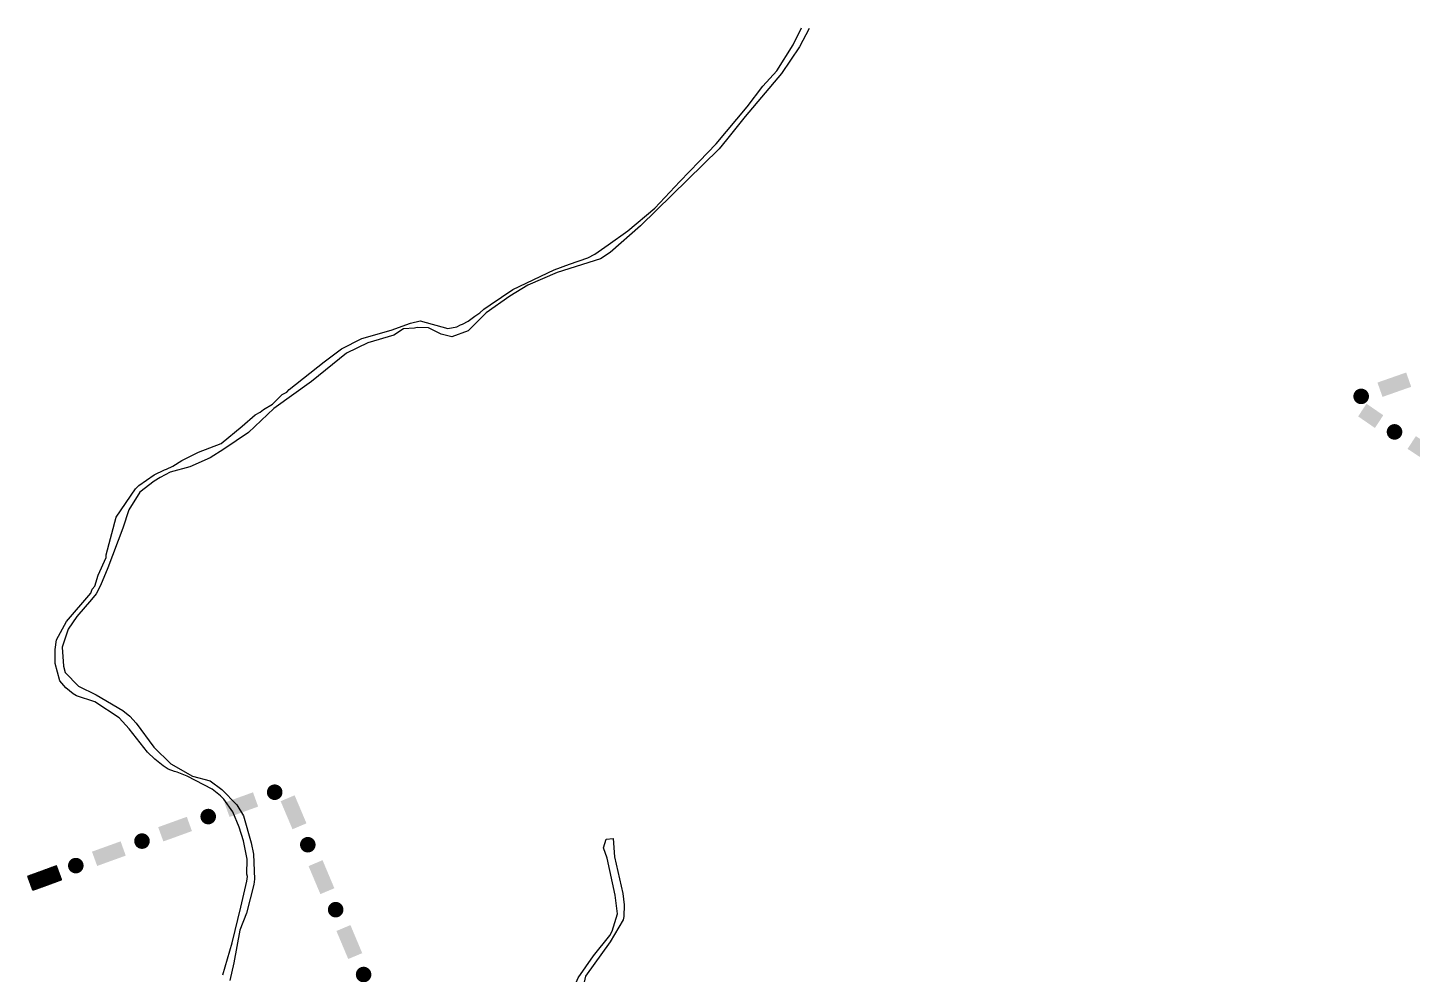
# Model space of a CAD drawing. Extents: x 615698 to 626331, y 7504748 to 7519310.
# Drawn here: x 619105 to 622439, y 7516869 to 7519147 of the extents above; entities that cross this region are included whole.
import ezdxf

# ---------------------------------------------------------------- set-up
doc = ezdxf.new("R2010")
doc.units = 0
doc.header["$LTSCALE"] = 170
doc.header["$MEASUREMENT"] = 0
doc.layers.get('0').update_dxf_attribs({"linetype": 'CONTINUOUS'})
for name, color, linetype in [('HATCH', 4, 'CONTINUOUS'), ('LIMITE-PROJETO', 1, 'CONTINUOUS'), ('RUA', 7, 'CONTINUOUS')]:
    doc.layers.add(name, color=color, linetype=linetype)

# ---------------------------------------------------------------- blocks, each defined once
blk = doc.blocks.new('*X19')
at = {"color": 0}
for p, q in [((625892.3, 7518245), (626166.7, 7518245)), ((625904.7, 7518250), (626147.6, 7518250)), ((625917.1, 7518255), (625933.9, 7518255)), ((625982.5, 7518255), (626128.4, 7518255)), ((626011.3, 7518260), (626109.3, 7518260)), ((625839.5, 7518210), (626202, 7518210)), ((625845.1, 7518215), (626202.1, 7518215)), ((625852.8, 7518220), (626202.1, 7518220)), ((625860.5, 7518225), (626202.2, 7518225)), ((625868.2, 7518230), (626202.3, 7518230)), ((625875.8, 7518235), (626202.3, 7518235)), ((625883.5, 7518240), (626185.8, 7518240)), ((625803.7, 7518175), (626201.7, 7518175)), ((625808.8, 7518180), (626201.7, 7518180)), ((625813.9, 7518185), (626201.8, 7518185)), ((625819, 7518190), (626201.8, 7518190)), ((625824.1, 7518195), (626201.9, 7518195)), ((625829.2, 7518200), (626201.9, 7518200)), ((625834.3, 7518205), (626202, 7518205)), ((625773, 7518145), (626201.3, 7518145)), ((625778.1, 7518150), (626201.4, 7518150)), ((625783.2, 7518155), (626201.4, 7518155)), ((625788.3, 7518160), (626201.5, 7518160)), ((625793.5, 7518165), (626201.5, 7518165)), ((625798.6, 7518170), (626201.6, 7518170)), ((625737.2, 7518110), (625957, 7518110)), ((625742.3, 7518115), (625963.7, 7518115)), ((625747.5, 7518120), (625970.4, 7518120)), ((625752.6, 7518125), (625977.1, 7518125)), ((625757.7, 7518130), (625983.9, 7518130)), ((625762.8, 7518135), (625993.6, 7518135)), ((625767.9, 7518140), (626017.6, 7518140)), ((626052, 7518140), (626201.3, 7518140)), ((626092.9, 7518135), (626201.2, 7518135)), ((626130.5, 7518130), (626201.2, 7518130)), ((626150.9, 7518125), (626201.1, 7518125)), ((626171.4, 7518120), (626201.1, 7518120)), ((626191.9, 7518115), (626201, 7518115)), ((625697.6, 7518075), (625926.5, 7518075)), ((625704.5, 7518080), (625929.6, 7518080)), ((625711.3, 7518085), (625932.6, 7518085)), ((625716.8, 7518090), (625935.7, 7518090)), ((625721.9, 7518095), (625938.7, 7518095)), ((625727, 7518100), (625943.6, 7518100)), ((625732.1, 7518105), (625950.3, 7518105)), ((625656.7, 7518045), (625908.3, 7518045)), ((625663.5, 7518050), (625911.3, 7518050)), ((625670.3, 7518055), (625914.4, 7518055)), ((625677.2, 7518060), (625917.4, 7518060)), ((625684, 7518065), (625920.4, 7518065)), ((625690.8, 7518070), (625923.5, 7518070)), ((625609, 7518010), (625885.4, 7518010)), ((625615.8, 7518015), (625889.8, 7518015)), ((625622.6, 7518020), (625893, 7518020)), ((625629.4, 7518025), (625896.1, 7518025)), ((625636.2, 7518030), (625899.1, 7518030)), ((625643.1, 7518035), (625902.2, 7518035)), ((625649.9, 7518040), (625905.2, 7518040)), ((625561.2, 7517975), (625854.7, 7517975)), ((625568, 7517980), (625859.1, 7517980)), ((625574.8, 7517985), (625863.5, 7517985)), ((625581.7, 7517990), (625867.9, 7517990)), ((625588.5, 7517995), (625872.3, 7517995)), ((625595.3, 7518000), (625876.7, 7518000)), ((625602.1, 7518005), (625881, 7518005)), ((625528.2, 7517945), (625828.3, 7517945)), ((625533.2, 7517950), (625832.7, 7517950)), ((625538.2, 7517955), (625837.1, 7517955)), ((625543.2, 7517960), (625841.5, 7517960)), ((625548.2, 7517965), (625845.9, 7517965)), ((625554.4, 7517970), (625850.3, 7517970)), ((625493.3, 7517910), (625797.6, 7517910)), ((625498.3, 7517915), (625802, 7517915)), ((625503.2, 7517920), (625806.4, 7517920)), ((625508.2, 7517925), (625810.8, 7517925)), ((625513.2, 7517930), (625815.2, 7517930)), ((625518.2, 7517935), (625819.6, 7517935)), ((625523.2, 7517940), (625823.9, 7517940)), ((625458.3, 7517875), (625773.7, 7517875)), ((625463.3, 7517880), (625775.6, 7517880)), ((625468.3, 7517885), (625777.6, 7517885)), ((625473.3, 7517890), (625780, 7517890)), ((625478.3, 7517895), (625784.4, 7517895)), ((625483.3, 7517900), (625788.8, 7517900)), ((625488.3, 7517905), (625793.2, 7517905)), ((625053.3, 7517845), (625109.9, 7517845)), ((625405.9, 7517845), (625712.8, 7517845)), ((625415.4, 7517850), (625724.2, 7517850)), ((625424.9, 7517855), (625735.6, 7517855)), ((625434.4, 7517860), (625747, 7517860)), ((625443.8, 7517865), (625758.3, 7517865)), ((625453.3, 7517870), (625769.7, 7517870)), ((624970.7, 7517810), (625206.5, 7517810)), ((624978.7, 7517815), (625187.4, 7517815)), ((624988, 7517820), (625172.9, 7517820)), ((624997.2, 7517825), (625162, 7517825)), ((625006.4, 7517830), (625151.1, 7517830)), ((625015.7, 7517835), (625140.1, 7517835)), ((625024.9, 7517840), (625129.2, 7517840)), ((625301.8, 7517810), (625633.1, 7517810)), ((625323.9, 7517815), (625644.5, 7517815)), ((625338.5, 7517820), (625655.9, 7517820)), ((625352.9, 7517825), (625667.3, 7517825)), ((625367.2, 7517830), (625678.7, 7517830)), ((625381.5, 7517835), (625690, 7517835)), ((625395.9, 7517840), (625701.4, 7517840)), ((624919.9, 7517775), (625576.3, 7517775)), ((624931.7, 7517780), (625583.5, 7517780)), ((624938.2, 7517785), (625590.8, 7517785)), ((624944.7, 7517790), (625598, 7517790)), ((624951.2, 7517795), (625605.3, 7517795)), ((624957.7, 7517800), (625612.5, 7517800)), ((624964.2, 7517805), (625225.6, 7517805)), ((625279.7, 7517805), (625621.7, 7517805)), ((624836.1, 7517745), (625532.8, 7517745)), ((624850.9, 7517750), (625540.1, 7517750)), ((624865.8, 7517755), (625547.3, 7517755)), ((624880.6, 7517760), (625554.6, 7517760)), ((624894.3, 7517765), (625561.8, 7517765)), ((624907.1, 7517770), (625569.1, 7517770)), ((624732.4, 7517710), (625482.1, 7517710)), ((624747.2, 7517715), (625489.4, 7517715)), ((624762, 7517720), (625496.6, 7517720)), ((624776.9, 7517725), (625503.9, 7517725)), ((624791.7, 7517730), (625511.1, 7517730)), ((624806.5, 7517735), (625518.4, 7517735)), ((624821.3, 7517740), (625525.6, 7517740)), ((624609.5, 7517675), (625091.5, 7517675)), ((624628.3, 7517680), (625134.7, 7517680)), ((624647.1, 7517685), (625433.7, 7517685)), ((624665.9, 7517690), (625443.9, 7517690)), ((624684.8, 7517695), (625454.2, 7517695)), ((624702.8, 7517700), (625464.5, 7517700)), ((624717.6, 7517705), (625474.8, 7517705)), ((625163.4, 7517680), (625423.1, 7517680)), ((625180, 7517675), (625407.6, 7517675)), ((624496.5, 7517645), (624991.4, 7517645)), ((624515.3, 7517650), (625008.1, 7517650)), ((624534.2, 7517655), (625024.8, 7517655)), ((624553, 7517660), (625041.5, 7517660)), ((624571.8, 7517665), (625058.1, 7517665)), ((624590.6, 7517670), (625074.8, 7517670)), ((625196.6, 7517670), (625392, 7517670)), ((625213.2, 7517665), (625376.4, 7517665)), ((625229.8, 7517660), (625343.5, 7517660)), ((625251, 7517655), (625305.5, 7517655)), ((624420.2, 7517610), (624841.7, 7517610)), ((624427, 7517615), (624871.3, 7517615)), ((624433.8, 7517620), (624900.9, 7517620)), ((624440.6, 7517625), (624924.8, 7517625)), ((624447.5, 7517630), (624941.4, 7517630)), ((624458.8, 7517635), (624958.1, 7517635)), ((624477.7, 7517640), (624974.8, 7517640)), ((624342.7, 7517575), (624692.2, 7517575)), ((624360.5, 7517580), (624711.6, 7517580)), ((624378.7, 7517585), (624731, 7517585)), ((624392.9, 7517590), (624750.3, 7517590)), ((624399.7, 7517595), (624769.7, 7517595)), ((624406.5, 7517600), (624789.1, 7517600)), ((624413.3, 7517605), (624812, 7517605)), ((624298, 7517545), (624587.6, 7517545)), ((624305.1, 7517550), (624601.9, 7517550)), ((624312.6, 7517555), (624616.2, 7517555)), ((624320.2, 7517560), (624634.1, 7517560)), ((624327.7, 7517565), (624653.5, 7517565)), ((624335.2, 7517570), (624672.9, 7517570)), ((624245.6, 7517510), (624487.4, 7517510)), ((624253.8, 7517515), (624501.7, 7517515)), ((624262.1, 7517520), (624516, 7517520)), ((624269.8, 7517525), (624530.3, 7517525)), ((624276.9, 7517530), (624544.6, 7517530)), ((624283.9, 7517535), (624559, 7517535)), ((624291, 7517540), (624573.3, 7517540)), ((624205.1, 7517475), (624419.2, 7517475)), ((624209.2, 7517480), (624424.8, 7517480)), ((624214.3, 7517485), (624433.9, 7517485)), ((624219.4, 7517490), (624443.7, 7517490)), ((624224.6, 7517495), (624453.5, 7517495)), ((624229.7, 7517500), (624463.3, 7517500)), ((624237.3, 7517505), (624473.1, 7517505)), ((624185.6, 7517445), (624387.5, 7517445)), ((624188.9, 7517450), (624391.6, 7517450)), ((624192.1, 7517455), (624396.6, 7517455)), ((624195.4, 7517460), (624402.3, 7517460)), ((624198.6, 7517465), (624407.9, 7517465)), ((624201.9, 7517470), (624413.5, 7517470)), ((624164.3, 7517410), (624359.1, 7517410)), ((624167.1, 7517415), (624363, 7517415)), ((624170, 7517420), (624367, 7517420)), ((624172.8, 7517425), (624371.1, 7517425)), ((624175.9, 7517430), (624375.2, 7517430)), ((624179.1, 7517435), (624379.3, 7517435)), ((624182.4, 7517440), (624383.4, 7517440)), ((624152.3, 7517375), (624333.6, 7517375)), ((624153.3, 7517380), (624337.2, 7517380)), ((624154.4, 7517385), (624340.9, 7517385)), ((624155.4, 7517390), (624344.5, 7517390)), ((624156.5, 7517395), (624348.2, 7517395)), ((624158.6, 7517400), (624351.8, 7517400)), ((624161.4, 7517405), (624355.4, 7517405)), ((624127.4, 7517345), (624311, 7517345)), ((624131.9, 7517350), (624314.8, 7517350)), ((624136.4, 7517355), (624318.6, 7517355)), ((624140.9, 7517360), (624322.3, 7517360)), ((624145.4, 7517365), (624326.1, 7517365)), ((624149.9, 7517370), (624329.9, 7517370)), ((624105.4, 7517310), (624283.4, 7517310)), ((624108.4, 7517315), (624288.1, 7517315)), ((624111.5, 7517320), (624292.1, 7517320)), ((624114.6, 7517325), (624295.9, 7517325)), ((624117.7, 7517330), (624299.7, 7517330)), ((624120.7, 7517335), (624303.5, 7517335)), ((624123.8, 7517340), (624307.2, 7517340)), ((624078.4, 7517275), (624251.1, 7517275)), ((624082.2, 7517280), (624255.7, 7517280)), ((624086.1, 7517285), (624260.3, 7517285)), ((624089.9, 7517290), (624264.9, 7517290)), ((624093.8, 7517295), (624269.6, 7517295)), ((624097.7, 7517300), (624274.2, 7517300)), ((624101.5, 7517305), (624278.8, 7517305)), ((624056, 7517245), (624223.3, 7517245)), ((624059.6, 7517250), (624228, 7517250)), ((624063.1, 7517255), (624232.6, 7517255)), ((624066.8, 7517260), (624237.2, 7517260)), ((624070.6, 7517265), (624241.8, 7517265)), ((624074.5, 7517270), (624246.4, 7517270)), ((624031.1, 7517210), (624191, 7517210)), ((624034.7, 7517215), (624195.6, 7517215)), ((624038.2, 7517220), (624200.2, 7517220)), ((624041.8, 7517225), (624204.8, 7517225)), ((624045.3, 7517230), (624209.5, 7517230)), ((624048.9, 7517235), (624214.1, 7517235)), ((624052.5, 7517240), (624218.7, 7517240)), ((624006.2, 7517175), (624159.9, 7517175)), ((624009.7, 7517180), (624164.2, 7517180)), ((624013.3, 7517185), (624168.6, 7517185)), ((624016.9, 7517190), (624172.9, 7517190)), ((624020.4, 7517195), (624177.3, 7517195)), ((624024, 7517200), (624181.7, 7517200)), ((624027.5, 7517205), (624186.3, 7517205)), ((623984.8, 7517145), (624133.8, 7517145)), ((623988.4, 7517150), (624138.1, 7517150)), ((623991.9, 7517155), (624142.5, 7517155)), ((623995.5, 7517160), (624146.8, 7517160)), ((623999.1, 7517165), (624151.2, 7517165)), ((624002.6, 7517170), (624155.5, 7517170)), ((623951, 7517110), (624103.4, 7517110)), ((623955.9, 7517115), (624107.7, 7517115)), ((623960.7, 7517120), (624112.1, 7517120)), ((623965.6, 7517125), (624116.4, 7517125)), ((623970.5, 7517130), (624120.8, 7517130)), ((623975.3, 7517135), (624125.1, 7517135)), ((623980.2, 7517140), (624129.5, 7517140)), ((623913, 7517075), (624060.2, 7517075)), ((623919.7, 7517080), (624065.7, 7517080)), ((623926.5, 7517085), (624072.2, 7517085)), ((623931.6, 7517090), (624078.7, 7517090)), ((623936.5, 7517095), (624085.3, 7517095)), ((623941.3, 7517100), (624091.8, 7517100)), ((623946.2, 7517105), (624098.4, 7517105)), ((623865.5, 7517040), (624028.4, 7517040)), ((623872.3, 7517045), (624033.1, 7517045)), ((623879.1, 7517050), (624037.8, 7517050)), ((623885.9, 7517055), (624042.4, 7517055)), ((623892.6, 7517060), (624046.9, 7517060)), ((623899.4, 7517065), (624051.3, 7517065)), ((623906.2, 7517070), (624055.7, 7517070)), ((623824.9, 7517010), (623998.2, 7517010)), ((623831.7, 7517015), (624005, 7517015)), ((623838.4, 7517020), (624009.7, 7517020)), ((623845.2, 7517025), (624014.4, 7517025)), ((623852, 7517030), (624019.1, 7517030)), ((623858.8, 7517035), (624023.8, 7517035)), ((623777.5, 7516975), (623948.2, 7516975)), ((623784.2, 7516980), (623955.3, 7516980)), ((623791, 7516985), (623962.5, 7516985)), ((623797.8, 7516990), (623969.6, 7516990)), ((623804.6, 7516995), (623976.7, 7516995)), ((623811.3, 7517000), (623983.9, 7517000)), ((623818.1, 7517005), (623991.1, 7517005)), ((623723.7, 7516940), (623892.1, 7516940)), ((623732.6, 7516945), (623900.7, 7516945)), ((623741.5, 7516950), (623909.4, 7516950)), ((623750.4, 7516955), (623918, 7516955)), ((623757.1, 7516960), (623926.6, 7516960)), ((623763.9, 7516965), (623934, 7516965)), ((623770.7, 7516970), (623941.1, 7516970)), ((623670.3, 7516910), (623837.5, 7516910)), ((623679.2, 7516915), (623847.1, 7516915)), ((623688.1, 7516920), (623856.6, 7516920)), ((623697, 7516925), (623866.1, 7516925)), ((623705.9, 7516930), (623874.8, 7516930)), ((623714.8, 7516935), (623883.5, 7516935)), ((623599.1, 7516875), (623770.8, 7516875)), ((623609.7, 7516880), (623780.4, 7516880)), ((623620.3, 7516885), (623789.9, 7516885)), ((623630.9, 7516890), (623799.4, 7516890)), ((623641.4, 7516895), (623809, 7516895)), ((623652, 7516900), (623818.5, 7516900)), ((623661.4, 7516905), (623828, 7516905)), ((623523, 7516840), (623704.4, 7516840)), ((623534.5, 7516845), (623713.7, 7516845)), ((623546, 7516850), (623723.2, 7516850)), ((623556.8, 7516855), (623732.7, 7516855)), ((623567.4, 7516860), (623742.3, 7516860)), ((623578, 7516865), (623751.8, 7516865)), ((623588.6, 7516870), (623761.3, 7516870)), ((623453.9, 7516810), (623546.2, 7516810)), ((623465.4, 7516815), (623552.1, 7516815)), ((623476.9, 7516820), (623677.3, 7516820)), ((623488.5, 7516825), (623684.1, 7516825)), ((623500, 7516830), (623690.8, 7516830)), ((623511.5, 7516835), (623697.6, 7516835)), ((623572.6, 7516815), (623670.5, 7516815)), ((623577.9, 7516810), (623663.7, 7516810)), ((623382.9, 7516775), (623474.5, 7516775)), ((623392.1, 7516780), (623484.6, 7516780)), ((623401.8, 7516785), (623494.3, 7516785)), ((623411.7, 7516790), (623503.6, 7516790)), ((623421.6, 7516795), (623512.3, 7516795)), ((623431.5, 7516800), (623520.3, 7516800)), ((623442.4, 7516805), (623536.7, 7516805)), ((623559.7, 7516775), (623616.3, 7516775)), ((623565.2, 7516780), (623623.1, 7516780)), ((623569.9, 7516785), (623629.8, 7516785)), ((623573.7, 7516790), (623636.6, 7516790)), ((623576.7, 7516795), (623643.4, 7516795)), ((623578.6, 7516800), (623650.2, 7516800)), ((623579.2, 7516805), (623656.9, 7516805)), ((623319.5, 7516740), (623401.3, 7516740)), ((623328.2, 7516745), (623411.8, 7516745)), ((623337, 7516750), (623422.3, 7516750)), ((623346.2, 7516755), (623432.8, 7516755)), ((623355.4, 7516760), (623443.3, 7516760)), ((623364.6, 7516765), (623453.8, 7516765)), ((623373.7, 7516770), (623464.2, 7516770)), ((623502.8, 7516740), (623564.9, 7516740)), ((623512.5, 7516745), (623574.8, 7516745)), ((623521.7, 7516750), (623582.4, 7516750)), ((623530.5, 7516755), (623589.2, 7516755)), ((623538.7, 7516760), (623596, 7516760)), ((623546.4, 7516765), (623602.7, 7516765)), ((623553.4, 7516770), (623609.5, 7516770)), ((623263.9, 7516710), (623340.9, 7516710)), ((623275.2, 7516715), (623350.4, 7516715)), ((623284.7, 7516720), (623360.2, 7516720)), ((623293.4, 7516725), (623370.3, 7516725)), ((623302.1, 7516730), (623380.5, 7516730)), ((623310.8, 7516735), (623390.9, 7516735)), ((623438.5, 7516710), (623504.9, 7516710)), ((623449.5, 7516715), (623514.9, 7516715)), ((623460.6, 7516720), (623524.9, 7516720)), ((623471.5, 7516725), (623534.9, 7516725)), ((623482.3, 7516730), (623544.9, 7516730)), ((623492.8, 7516735), (623554.9, 7516735)), ((623193, 7516675), (623292.3, 7516675)), ((623201.5, 7516680), (623296.8, 7516680)), ((623210.1, 7516685), (623302, 7516685)), ((623219, 7516690), (623308.2, 7516690)), ((623230.2, 7516695), (623315.4, 7516695)), ((623241.5, 7516700), (623323.3, 7516700)), ((623252.7, 7516705), (623331.9, 7516705)), ((623368.6, 7516675), (623425.8, 7516675)), ((623378, 7516680), (623438.4, 7516680)), ((623387.4, 7516685), (623451, 7516685)), ((623397, 7516690), (623463.5, 7516690)), ((623406.8, 7516695), (623475, 7516695)), ((623417.1, 7516700), (623485, 7516700)), ((623427.7, 7516705), (623494.9, 7516705)), ((623126, 7516640), (623355.3, 7516640)), ((623137, 7516645), (623364.2, 7516645)), ((623148, 7516650), (623281.7, 7516650)), ((623158.8, 7516655), (623280.5, 7516655)), ((623167.3, 7516660), (623282.2, 7516660)), ((623175.9, 7516665), (623284.8, 7516665)), ((623184.4, 7516670), (623288.2, 7516670)), ((623310.6, 7516650), (623373, 7516650)), ((623326.5, 7516655), (623381.9, 7516655)), ((623338.6, 7516660), (623390.7, 7516660)), ((623349.2, 7516665), (623400.6, 7516665)), ((623359.1, 7516670), (623413.2, 7516670)), ((623057.3, 7516610), (623302.2, 7516610)), ((623069.9, 7516615), (623311, 7516615)), ((623082, 7516620), (623319.9, 7516620)), ((623093, 7516625), (623328.7, 7516625)), ((623104, 7516630), (623337.6, 7516630)), ((623115, 7516635), (623346.5, 7516635)), ((622968.6, 7516575), (623240.2, 7516575)), ((622981.3, 7516580), (623249, 7516580)), ((622993.9, 7516585), (623257.9, 7516585)), ((623006.6, 7516590), (623266.8, 7516590)), ((623019.3, 7516595), (623275.6, 7516595)), ((623031.9, 7516600), (623284.5, 7516600)), ((623044.6, 7516605), (623293.3, 7516605)), ((622742.8, 7516540), (623130.1, 7516540)), ((622757.7, 7516545), (623154.1, 7516545)), ((622775.5, 7516550), (623178.1, 7516550)), ((622807.7, 7516555), (623194, 7516555)), ((622845, 7516560), (623206, 7516560)), ((622914.2, 7516565), (623217.9, 7516565)), ((622956, 7516570), (623229.9, 7516570)), ((622653.1, 7516510), (622959.1, 7516510)), ((622668, 7516515), (622981.1, 7516515)), ((622683, 7516520), (623007.7, 7516520)), ((622697.9, 7516525), (623040.1, 7516525)), ((622712.9, 7516530), (623073.6, 7516530)), ((622727.8, 7516535), (623106.1, 7516535)), ((622576.5, 7516475), (622896.1, 7516475)), ((622586, 7516480), (622903.2, 7516480)), ((622595.5, 7516485), (622910.3, 7516485)), ((622605, 7516490), (622917.4, 7516490)), ((622614.5, 7516495), (622925.4, 7516495)), ((622624, 7516500), (622936.6, 7516500)), ((622638.1, 7516505), (622947.9, 7516505)), ((622509.9, 7516440), (622846.6, 7516440)), ((622519.4, 7516445), (622853.7, 7516445)), ((622528.9, 7516450), (622860.7, 7516450)), ((622538.4, 7516455), (622867.8, 7516455)), ((622547.9, 7516460), (622874.9, 7516460)), ((622557.4, 7516465), (622882, 7516465)), ((622567, 7516470), (622889.1, 7516470)), ((622452.8, 7516410), (622806.6, 7516410)), ((622462.3, 7516415), (622813, 7516415)), ((622471.8, 7516420), (622819.4, 7516420)), ((622481.3, 7516425), (622825.8, 7516425)), ((622490.9, 7516430), (622832.4, 7516430)), ((622500.4, 7516435), (622839.5, 7516435)), ((622390.9, 7516375), (622761.4, 7516375)), ((622399, 7516380), (622768.2, 7516380)), ((622407.1, 7516385), (622774.6, 7516385)), ((622415.2, 7516390), (622781, 7516390)), ((622424.3, 7516395), (622787.4, 7516395)), ((622433.8, 7516400), (622793.8, 7516400)), ((622443.3, 7516405), (622800.2, 7516405)), ((622334.2, 7516340), (622708.5, 7516340)), ((622342.3, 7516345), (622716, 7516345)), ((622350.4, 7516350), (622723.6, 7516350)), ((622358.5, 7516355), (622731.2, 7516355)), ((622366.6, 7516360), (622738.7, 7516360)), ((622374.7, 7516365), (622746.3, 7516365)), ((622382.8, 7516370), (622753.9, 7516370)), ((622285.6, 7516310), (622663.1, 7516310)), ((622293.7, 7516315), (622670.7, 7516315)), ((622301.8, 7516320), (622678.2, 7516320)), ((622309.9, 7516325), (622685.8, 7516325)), ((622318, 7516330), (622693.4, 7516330)), ((622326.1, 7516335), (622700.9, 7516335)), ((622228.9, 7516275), (622601.7, 7516275)), ((622237, 7516280), (622610.5, 7516280)), ((622245.1, 7516285), (622619.3, 7516285)), ((622253.2, 7516290), (622628.1, 7516290)), ((622261.3, 7516295), (622636.9, 7516295)), ((622269.4, 7516300), (622645.7, 7516300)), ((622277.5, 7516305), (622654.5, 7516305)), ((622167, 7516240), (622547, 7516240)), ((622177.2, 7516245), (622554.4, 7516245)), ((622187.5, 7516250), (622561.8, 7516250)), ((622196.6, 7516255), (622569.1, 7516255)), ((622204.6, 7516260), (622576.5, 7516260)), ((622212.7, 7516265), (622584.2, 7516265)), ((622220.8, 7516270), (622593, 7516270)), ((622105.8, 7516210), (622502.8, 7516210)), ((622116, 7516215), (622510.2, 7516215)), ((622126.2, 7516220), (622517.6, 7516220)), ((622136.4, 7516225), (622524.9, 7516225)), ((622146.6, 7516230), (622532.3, 7516230)), ((622156.8, 7516235), (622539.7, 7516235)), ((622025.1, 7516175), (622444.2, 7516175)), ((622037.9, 7516180), (622453.6, 7516180)), ((622050.6, 7516185), (622463, 7516185)), ((622063.3, 7516190), (622472.4, 7516190)), ((622075.2, 7516195), (622480.7, 7516195)), ((622085.4, 7516200), (622488.1, 7516200)), ((622095.6, 7516205), (622495.5, 7516205)), ((621936.1, 7516140), (622377.5, 7516140)), ((621948.8, 7516145), (622387, 7516145)), ((621961.5, 7516150), (622396.5, 7516150)), ((621974.3, 7516155), (622406.1, 7516155)), ((621987, 7516160), (622415.6, 7516160)), ((621999.7, 7516165), (622425.2, 7516165)), ((622012.4, 7516170), (622434.7, 7516170)), ((621859.8, 7516110), (622304.7, 7516110)), ((621872.5, 7516115), (622316.9, 7516115)), ((621885.2, 7516120), (622329.1, 7516120)), ((621897.9, 7516125), (622341.3, 7516125)), ((621910.7, 7516130), (622353.5, 7516130)), ((621923.4, 7516135), (622365.7, 7516135)), ((621834.9, 7516100), (622281.2, 7516100)), ((621837.3, 7516095), (622270.1, 7516095)), ((621839.7, 7516090), (622259, 7516090)), ((621842.1, 7516085), (622247.9, 7516085)), ((621844.5, 7516080), (622237.5, 7516080)), ((621847, 7516075), (622227.6, 7516075)), ((621847.1, 7516105), (622292.5, 7516105)), ((621849.4, 7516070), (622217.6, 7516070)), ((621851.8, 7516065), (622207.6, 7516065)), ((621854.2, 7516060), (622197.6, 7516060)), ((621856.6, 7516055), (622188, 7516055)), ((621859.1, 7516050), (622179.5, 7516050)), ((621861.5, 7516045), (622171, 7516045)), ((621863.9, 7516040), (622162.6, 7516040)), ((621866.3, 7516035), (622154.1, 7516035)), ((621868.7, 7516030), (622145.7, 7516030)), ((621871.2, 7516025), (622137.2, 7516025)), ((621873.6, 7516020), (622128.7, 7516020)), ((621876, 7516015), (622120.3, 7516015)), ((621878.4, 7516010), (622111.8, 7516010)), ((621880.8, 7516005), (622102.9, 7516005)), ((621883.3, 7516000), (622094, 7516000)), ((621885.7, 7515995), (622085.2, 7515995)), ((621888.1, 7515990), (622076.3, 7515990)), ((621890.5, 7515985), (622067.4, 7515985)), ((621892.9, 7515980), (622058.5, 7515980)), ((621895.4, 7515975), (622049.6, 7515975)), ((621897.8, 7515970), (622040.7, 7515970)), ((621900.2, 7515965), (622030.2, 7515965)), ((621902.6, 7515960), (622018.9, 7515960)), ((621905, 7515955), (622007.5, 7515955)), ((621907.5, 7515950), (621996.2, 7515950)), ((621909.9, 7515945), (621984.8, 7515945)), ((621912.3, 7515940), (621965.7, 7515940)), ((621914.7, 7515935), (621945.5, 7515935))]:
    blk.add_line(p, q, dxfattribs=at)
blk = doc.blocks.new('R')
at = {"layer": 'LIMITE-PROJETO', "const_width": 18.7}
blk.add_lwpolyline([(-75.2, 0.3, 1), (-93.9, 0.4, 1)], format="xyb", close=True, dxfattribs=at)
at = {"layer": 'LIMITE-PROJETO'}
blk.add_solid([(36.9, 17.7), (36.6, -18.8), (-36.4, 18.3), (-36.6, -18.3)], dxfattribs=at)

msp = doc.modelspace()

# ---------------------------------------------------------------- linework, layer by layer
at = {"layer": 'LIMITE-PROJETO'}
for p, q in [((619106.7, 7517102), (619108.9, 7517106.7)), ((619107, 7517101.3), (619109.6, 7517107)), ((619107.2, 7517100.7), (619110.2, 7517107.2)), ((619107.5, 7517100), (619110.9, 7517107.5)), ((619107.7, 7517099.3), (619111.6, 7517107.7)), ((619107.9, 7517098.7), (619112.2, 7517107.9)), ((619108.2, 7517098), (619112.9, 7517108.2)), ((619108.4, 7517097.4), (619113.6, 7517108.4)), ((619108.7, 7517096.7), (619114.2, 7517108.7)), ((619108.8, 7517106.7), (619155.4, 7517085.1)), ((619108.9, 7517096), (619114.9, 7517108.9)), ((619109.2, 7517095.4), (619115.5, 7517109.2)), ((619109.4, 7517094.7), (619116.2, 7517109.4)), ((619109.5, 7517106.9), (619156.1, 7517085.4)), ((619109.6, 7517094), (619116.9, 7517109.6)), ((619109.9, 7517093.4), (619117.5, 7517109.9)), ((619110.1, 7517092.7), (619118.2, 7517110.1)), ((619110.2, 7517107.2), (619156.7, 7517085.6)), ((619110.4, 7517092), (619118.9, 7517110.4)), ((619110.6, 7517091.4), (619119.5, 7517110.6)), ((619110.8, 7517107.4), (619157.4, 7517085.8)), ((619110.9, 7517090.7), (619120.2, 7517110.9)), ((619111.1, 7517090.1), (619120.9, 7517111.1)), ((619111.4, 7517089.4), (619121.5, 7517111.3)), ((619111.5, 7517107.7), (619158.1, 7517086.1)), ((619111.6, 7517088.7), (619122.2, 7517111.6)), ((619111.8, 7517088.1), (619122.8, 7517111.8)), ((619112.1, 7517087.4), (619123.5, 7517112.1)), ((619112.1, 7517107.9), (619158.7, 7517086.3)), ((619112.3, 7517086.7), (619124.2, 7517112.3)), ((619112.6, 7517086.1), (619124.8, 7517112.6)), ((619112.8, 7517085.4), (619125.5, 7517112.8)), ((619112.8, 7517108.2), (619159.4, 7517086.6)), ((619113.1, 7517084.7), (619126.2, 7517113.1)), ((619113.3, 7517084.1), (619126.8, 7517113.3)), ((619113.5, 7517083.4), (619127.5, 7517113.5)), ((619113.5, 7517108.4), (619160, 7517086.8)), ((619113.8, 7517082.8), (619128.2, 7517113.8)), ((619114, 7517082.1), (619128.8, 7517114)), ((619114.1, 7517108.6), (619160.7, 7517087.1)), ((619114.3, 7517081.4), (619129.5, 7517114.3)), ((619114.5, 7517080.8), (619130.2, 7517114.5)), ((619114.8, 7517080.1), (619130.8, 7517114.8)), ((619114.8, 7517108.9), (619161.4, 7517087.3)), ((619115, 7517079.4), (619131.5, 7517115)), ((619115.2, 7517078.8), (619132.1, 7517115.2)), ((619115.5, 7517078.1), (619132.8, 7517115.5)), ((619115.5, 7517109.1), (619162, 7517087.6)), ((619115.7, 7517077.4), (619133.5, 7517115.7)), ((619116, 7517076.8), (619134.1, 7517116)), ((619116.1, 7517109.4), (619162.7, 7517087.8)), ((619116.2, 7517076.1), (619134.8, 7517116.2)), ((619116.5, 7517075.4), (619135.5, 7517116.5)), ((619116.7, 7517074.8), (619136.1, 7517116.7)), ((619116.8, 7517109.6), (619163.4, 7517088)), ((619117, 7517074.1), (619136.8, 7517116.9)), ((619117.2, 7517073.5), (619137.5, 7517117.2)), ((619117.4, 7517072.8), (619138.1, 7517117.4)), ((619117.5, 7517109.9), (619164, 7517088.3)), ((619117.7, 7517072.1), (619138.8, 7517117.7)), ((619117.9, 7517071.3), (619139.4, 7517117.9)), ((619118.1, 7517110.1), (619164.7, 7517088.5)), ((619118.5, 7517071.6), (619140.1, 7517118.2)), ((619118.8, 7517110.3), (619165.4, 7517088.8)), ((619119.2, 7517071.8), (619140.8, 7517118.4)), ((619119.5, 7517110.6), (619166, 7517089)), ((619119.9, 7517072.1), (619141.4, 7517118.7)), ((619120.1, 7517110.8), (619166.7, 7517089.3)), ((619120.5, 7517072.3), (619142.1, 7517118.9)), ((619120.8, 7517111.1), (619167.4, 7517089.5)), ((619121.2, 7517072.6), (619142.8, 7517119.1)), ((619121.4, 7517111.3), (619168, 7517089.7)), ((619121.9, 7517072.8), (619143.4, 7517119.4)), ((619122.1, 7517111.6), (619168.7, 7517090)), ((619122.5, 7517073.1), (619144.1, 7517119.6)), ((619122.8, 7517111.8), (619169.3, 7517090.2)), ((619123.2, 7517073.3), (619144.8, 7517119.9)), ((619123.4, 7517112), (619170, 7517090.5)), ((619123.8, 7517073.5), (619145.4, 7517120.1)), ((619124.1, 7517112.3), (619170.7, 7517090.7)), ((619124.5, 7517073.8), (619146.1, 7517120.4)), ((619124.8, 7517112.5), (619171.3, 7517091)), ((619125.2, 7517074), (619146.7, 7517120.6)), ((619125.4, 7517112.8), (619172, 7517091.2)), ((619125.8, 7517074.3), (619147.4, 7517120.8)), ((619126.1, 7517113), (619172.7, 7517091.4)), ((619126.5, 7517074.5), (619148.1, 7517121.1)), ((619126.8, 7517113.3), (619173.3, 7517091.7)), ((619127.2, 7517074.8), (619148.7, 7517121.3)), ((619127.4, 7517113.5), (619174, 7517091.9)), ((619127.8, 7517075), (619149.4, 7517121.6)), ((619128.1, 7517113.8), (619174.7, 7517092.2)), ((619128.5, 7517075.2), (619150.1, 7517121.8)), ((619128.7, 7517114), (619175.3, 7517092.4)), ((619129.2, 7517075.5), (619150.7, 7517122.1)), ((619129.4, 7517114.2), (619176, 7517092.7)), ((619129.8, 7517075.7), (619151.4, 7517122.3)), ((619130.1, 7517114.5), (619176.6, 7517092.9)), ((619130.5, 7517076), (619152.1, 7517122.5)), ((619130.7, 7517114.7), (619177.3, 7517093.2)), ((619131.1, 7517076.2), (619152.7, 7517122.8)), ((619131.4, 7517115), (619178, 7517093.4)), ((619131.8, 7517076.5), (619153.4, 7517123)), ((619132.1, 7517115.2), (619178.6, 7517093.6)), ((619132.5, 7517076.7), (619154.1, 7517123.3)), ((619132.7, 7517115.5), (619179.3, 7517093.9)), ((619133.1, 7517076.9), (619154.7, 7517123.5)), ((619133.4, 7517115.7), (619180, 7517094.1)), ((619133.8, 7517077.2), (619155.4, 7517123.8)), ((619134.1, 7517115.9), (619180.6, 7517094.4)), ((619134.5, 7517077.4), (619156, 7517124)), ((619134.7, 7517116.2), (619181.3, 7517094.6)), ((619135.1, 7517077.7), (619156.7, 7517124.3)), ((619135.4, 7517116.4), (619182, 7517094.9)), ((619135.8, 7517077.9), (619157.4, 7517124.5)), ((619136, 7517116.7), (619182.6, 7517095.1)), ((619136.5, 7517078.2), (619158, 7517124.7)), ((619136.7, 7517116.9), (619183.3, 7517095.3)), ((619137.1, 7517078.4), (619158.7, 7517125)), ((619137.4, 7517117.2), (619183.9, 7517095.6)), ((619137.8, 7517078.7), (619159.4, 7517125.2)), ((619138, 7517117.4), (619184.6, 7517095.8)), ((619138.5, 7517078.9), (619160, 7517125.5)), ((619138.7, 7517117.6), (619185.3, 7517096.1)), ((619139.1, 7517079.1), (619160.7, 7517125.7)), ((619139.4, 7517117.9), (619185.9, 7517096.3)), ((619139.8, 7517079.4), (619161.4, 7517126)), ((619140, 7517118.1), (619186.6, 7517096.6)), ((619140.4, 7517079.6), (619162, 7517126.2)), ((619140.7, 7517118.4), (619186.7, 7517097.1)), ((619141.1, 7517079.9), (619162.7, 7517126.4)), ((619141.4, 7517118.6), (619186.5, 7517097.7)), ((619141.8, 7517080.1), (619163.3, 7517126.7)), ((619142, 7517118.9), (619186.2, 7517098.4)), ((619142.4, 7517080.4), (619164, 7517126.9)), ((619142.7, 7517119.1), (619186, 7517099)), ((619143.1, 7517080.6), (619164.7, 7517127.2)), ((619143.4, 7517119.4), (619185.8, 7517099.7)), ((619143.8, 7517080.8), (619165.3, 7517127.4)), ((619144, 7517119.6), (619185.5, 7517100.4)), ((619144.4, 7517081.1), (619166, 7517127.7)), ((619144.7, 7517119.8), (619185.3, 7517101)), ((619145.1, 7517081.3), (619166.7, 7517127.9)), ((619145.3, 7517120.1), (619185, 7517101.7)), ((619145.8, 7517081.6), (619167.3, 7517128.1)), ((619146, 7517120.3), (619184.8, 7517102.4)), ((619146.4, 7517081.8), (619168, 7517128.4)), ((619146.7, 7517120.6), (619184.5, 7517103)), ((619147.1, 7517082.1), (619168.7, 7517128.6)), ((619147.3, 7517120.8), (619184.3, 7517103.7)), ((619147.7, 7517082.3), (619169.3, 7517128.9)), ((619148, 7517121.1), (619184.1, 7517104.4)), ((619148.4, 7517082.5), (619170, 7517129.1)), ((619148.7, 7517121.3), (619183.8, 7517105)), ((619149.1, 7517082.8), (619170.6, 7517129.4)), ((619149.3, 7517121.5), (619183.6, 7517105.7)), ((619149.7, 7517083), (619171.3, 7517129.6)), ((619150, 7517121.8), (619183.3, 7517106.3)), ((619150.4, 7517083.3), (619172, 7517129.9)), ((619150.7, 7517122), (619183.1, 7517107)), ((619151.1, 7517083.5), (619172.6, 7517130.1)), ((619151.3, 7517122.3), (619182.8, 7517107.7)), ((619151.7, 7517083.8), (619173.3, 7517130.3)), ((619152, 7517122.5), (619182.6, 7517108.3)), ((619152.4, 7517084), (619174, 7517130.6)), ((619152.6, 7517122.8), (619182.4, 7517109)), ((619153.1, 7517084.3), (619174.5, 7517130.5)), ((619153.3, 7517123), (619182.1, 7517109.7)), ((619153.7, 7517084.5), (619174.7, 7517129.8)), ((619154, 7517123.2), (619181.9, 7517110.3)), ((619154.4, 7517084.7), (619175, 7517129.2)), ((619154.6, 7517123.5), (619181.6, 7517111)), ((619155, 7517085), (619175.2, 7517128.5)), ((619155.3, 7517123.7), (619181.4, 7517111.7)), ((619155.7, 7517085.2), (619175.4, 7517127.8)), ((619156, 7517124), (619181.1, 7517112.3)), ((619156.4, 7517085.5), (619175.7, 7517127.2)), ((619156.6, 7517124.2), (619180.9, 7517113)), ((619157, 7517085.7), (619175.9, 7517126.5)), ((619157.3, 7517124.5), (619180.6, 7517113.6)), ((619157.7, 7517086), (619176.2, 7517125.8)), ((619158, 7517124.7), (619180.4, 7517114.3)), ((619158.4, 7517086.2), (619176.4, 7517125.2)), ((619158.6, 7517125), (619180.2, 7517115)), ((619159, 7517086.4), (619176.7, 7517124.5)), ((619159.3, 7517125.2), (619179.9, 7517115.6)), ((619159.7, 7517086.7), (619176.9, 7517123.8)), ((619159.9, 7517125.4), (619179.7, 7517116.3)), ((619160.4, 7517086.9), (619177.1, 7517123.2)), ((619160.6, 7517125.7), (619179.4, 7517117)), ((619161, 7517087.2), (619177.4, 7517122.5)), ((619161.3, 7517125.9), (619179.2, 7517117.6)), ((619161.7, 7517087.4), (619177.6, 7517121.9)), ((619161.9, 7517126.2), (619178.9, 7517118.3)), ((619162.3, 7517087.7), (619177.9, 7517121.2)), ((619162.6, 7517126.4), (619178.7, 7517119)), ((619163, 7517087.9), (619178.1, 7517120.5)), ((619163.3, 7517126.7), (619178.5, 7517119.6)), ((619163.7, 7517088.2), (619178.4, 7517119.9)), ((619163.9, 7517126.9), (619178.2, 7517120.3)), ((619164.3, 7517088.4), (619178.6, 7517119.2)), ((619164.6, 7517127.1), (619178, 7517121)), ((619165, 7517088.6), (619178.9, 7517118.5)), ((619165.3, 7517127.4), (619177.7, 7517121.6)), ((619165.7, 7517088.9), (619179.1, 7517117.9)), ((619165.9, 7517127.6), (619177.5, 7517122.3)), ((619166.3, 7517089.1), (619179.3, 7517117.2)), ((619166.6, 7517127.9), (619177.2, 7517122.9)), ((619167, 7517089.4), (619179.6, 7517116.5)), ((619167.2, 7517128.1), (619177, 7517123.6)), ((619167.7, 7517089.6), (619179.8, 7517115.9)), ((619167.9, 7517128.4), (619176.7, 7517124.3)), ((619168.3, 7517089.9), (619180.1, 7517115.2)), ((619168.6, 7517128.6), (619176.5, 7517124.9)), ((619169, 7517090.1), (619180.3, 7517114.6)), ((619169.2, 7517128.9), (619176.3, 7517125.6)), ((619169.7, 7517090.3), (619180.6, 7517113.9)), ((619169.9, 7517129.1), (619176, 7517126.3)), ((619170.3, 7517090.6), (619180.8, 7517113.2)), ((619170.6, 7517129.3), (619175.8, 7517126.9)), ((619171, 7517090.8), (619181, 7517112.6)), ((619171.2, 7517129.6), (619175.5, 7517127.6)), ((619171.6, 7517091.1), (619181.3, 7517111.9)), ((619171.9, 7517129.8), (619175.3, 7517128.3)), ((619172.3, 7517091.3), (619181.5, 7517111.2)), ((619172.6, 7517130.1), (619175, 7517128.9)), ((619173, 7517091.6), (619181.8, 7517110.6)), ((619173.2, 7517130.3), (619174.8, 7517129.6)), ((619173.6, 7517091.8), (619182, 7517109.9)), ((619173.9, 7517130.6), (619174.6, 7517130.2)), ((619174.3, 7517092), (619182.3, 7517109.2)), ((619175, 7517092.3), (619182.5, 7517108.6)), ((619175.6, 7517092.5), (619182.7, 7517107.9)), ((619176.3, 7517092.8), (619183, 7517107.2)), ((619105.4, 7517105.5), (619152.1, 7517083.9)), ((619105.7, 7517104.7), (619106.3, 7517105.7)), ((619105.7, 7517104.8), (619151.4, 7517083.7)), ((619105.9, 7517104.2), (619150.8, 7517083.4)), ((619106, 7517104), (619106.9, 7517106)), ((619106.2, 7517103.3), (619107.6, 7517106.2)), ((619106.2, 7517105.7), (619152.7, 7517084.1)), ((619106.2, 7517103.5), (619150.1, 7517083.2)), ((619106.4, 7517102.9), (619149.4, 7517082.9)), ((619106.5, 7517102.7), (619108.2, 7517106.5)), ((619106.7, 7517102.2), (619148.8, 7517082.7)), ((619106.8, 7517106), (619153.4, 7517084.4)), ((619106.9, 7517101.5), (619148.1, 7517082.4)), ((619107.1, 7517100.9), (619147.4, 7517082.2)), ((619107.4, 7517100.2), (619146.8, 7517081.9)), ((619107.5, 7517106.2), (619154.1, 7517084.6)), ((619107.6, 7517099.5), (619146.1, 7517081.7)), ((619107.9, 7517098.9), (619145.4, 7517081.5)), ((619108.1, 7517098.2), (619144.8, 7517081.2)), ((619108.2, 7517106.4), (619154.7, 7517084.9)), ((619108.4, 7517097.5), (619144.1, 7517081)), ((619108.6, 7517096.9), (619143.5, 7517080.7)), ((619108.8, 7517096.2), (619142.8, 7517080.5)), ((619109.1, 7517095.5), (619142.1, 7517080.2)), ((619109.3, 7517094.9), (619141.5, 7517080)), ((619109.6, 7517094.2), (619140.8, 7517079.8)), ((619109.8, 7517093.6), (619140.1, 7517079.5)), ((619110.1, 7517092.9), (619139.5, 7517079.3)), ((619110.3, 7517092.2), (619138.8, 7517079)), ((619110.6, 7517091.6), (619138.1, 7517078.8)), ((619110.8, 7517090.9), (619137.5, 7517078.5)), ((619111, 7517090.2), (619136.8, 7517078.3)), ((619111.3, 7517089.6), (619136.2, 7517078.1)), ((619111.5, 7517088.9), (619135.5, 7517077.8)), ((619111.8, 7517088.2), (619134.8, 7517077.6)), ((619112, 7517087.6), (619134.2, 7517077.3)), ((619112.3, 7517086.9), (619133.5, 7517077.1)), ((619112.5, 7517086.3), (619132.8, 7517076.8)), ((619112.7, 7517085.6), (619132.2, 7517076.6)), ((619113, 7517084.9), (619131.5, 7517076.3)), ((619113.2, 7517084.3), (619130.8, 7517076.1)), ((619113.5, 7517083.6), (619130.2, 7517075.9)), ((619113.7, 7517082.9), (619129.5, 7517075.6)), ((619114, 7517082.3), (619128.8, 7517075.4)), ((619114.2, 7517081.6), (619128.2, 7517075.1)), ((619114.4, 7517080.9), (619127.5, 7517074.9)), ((619114.7, 7517080.3), (619126.9, 7517074.6)), ((619114.9, 7517079.6), (619126.2, 7517074.4)), ((619115.2, 7517079), (619125.5, 7517074.2)), ((619115.4, 7517078.3), (619124.9, 7517073.9)), ((619115.7, 7517077.6), (619124.2, 7517073.7)), ((619115.9, 7517077), (619123.5, 7517073.4)), ((619116.2, 7517076.3), (619122.9, 7517073.2)), ((619116.4, 7517075.6), (619122.2, 7517072.9)), ((619116.6, 7517075), (619121.5, 7517072.7)), ((619116.9, 7517074.3), (619120.9, 7517072.5)), ((619117.1, 7517073.6), (619120.2, 7517072.2)), ((619177, 7517093), (619183.2, 7517106.6)), ((619177.6, 7517093.3), (619183.5, 7517105.9)), ((619178.3, 7517093.5), (619183.7, 7517105.3)), ((619178.9, 7517093.8), (619184, 7517104.6)), ((619179.6, 7517094), (619184.2, 7517103.9)), ((619180.3, 7517094.2), (619184.5, 7517103.3)), ((619180.9, 7517094.5), (619184.7, 7517102.6)), ((619181.6, 7517094.7), (619184.9, 7517101.9)), ((619182.3, 7517095), (619185.2, 7517101.3)), ((619182.9, 7517095.2), (619185.4, 7517100.6)), ((619183.6, 7517095.5), (619185.7, 7517099.9)), ((619184.3, 7517095.7), (619185.9, 7517099.3)), ((619184.9, 7517095.9), (619186.2, 7517098.6)), ((619185.6, 7517096.2), (619186.4, 7517098)), ((619186.2, 7517096.4), (619186.6, 7517097.3)), ((619117.4, 7517073), (619119.6, 7517072)), ((619117.6, 7517072.3), (619118.9, 7517071.7)), ((619117.9, 7517071.7), (619118.2, 7517071.5))]:
    msp.add_line(p, q, dxfattribs=at)
at = {"layer": 'LIMITE-PROJETO', "const_width": 18.7}
for points in [[(622388.7, 7518179.5, 1), (622404.4, 7518169.2, 1)], [(619703.8, 7517298.5, 1), (619696.5, 7517315.8, 1)]]:
    msp.add_lwpolyline(points, format="xyb", close=True, dxfattribs=at)
at = {"layer": 'LIMITE-PROJETO'}
for points in [[(622309, 7518211.6), (622329, 7518242.2), (622349.4, 7518183.8), (622369.5, 7518214.4)], [(619776.7, 7517232.2), (619743, 7517218), (619748.2, 7517299.7), (619714.5, 7517285.5)]]:
    msp.add_solid(points, dxfattribs=at)
at = {"layer": 'RUA', "linetype": 'CONTINUOUS'}
for points in [[(619575.3, 7516867.9), (619597.7, 7516944.5), (619618.6, 7517030.4), (619633.1, 7517093.3), (619634.8, 7517104.1), (619633.3, 7517110.2), (619633.7, 7517145.6), (619625, 7517190.3), (619614.6, 7517222.7), (619599.6, 7517259.8), (619577.8, 7517290.3), (619569.3, 7517298.6), (619549.4, 7517314.2), (619489.8, 7517345.6), (619465.3, 7517355.1), (619459.2, 7517356.7), (619443.9, 7517363), (619431.6, 7517370.8), (619411.8, 7517386.4), (619393.6, 7517403.5), (619349.6, 7517459.4), (619325.3, 7517485.8), (619267.2, 7517524.9), (619222.8, 7517539.2), (619215.2, 7517543.9), (619196.9, 7517558), (619183.2, 7517575), (619171.4, 7517616.7), (619171.7, 7517650.5), (619175.1, 7517673.5), (619198.6, 7517717.9), (619257.8, 7517786.4), (619261, 7517795.6), (619267.2, 7517803.3), (619275.2, 7517829.3), (619294.1, 7517872.2), (619294.2, 7517878.3), (619318.3, 7517968.8), (619365.2, 7518037.5), (619372.9, 7518045.1), (619410.1, 7518070.8), (619434.9, 7518082.9), (619439.5, 7518084.4), (619455, 7518091.9), (619476.6, 7518105.5), (619516.9, 7518125.8), (619571.4, 7518146.5), (619622.1, 7518188.5), (619653.2, 7518215.8), (619665.5, 7518221.8), (619673.3, 7518227.9), (619695, 7518241.5), (619718.3, 7518264.3), (619729.1, 7518270.3), (619735.4, 7518276.4), (619819.5, 7518342.8), (619861, 7518374), (619910.1, 7518398.8), (619980.4, 7518419.3), (620027.3, 7518436), (620050.7, 7518441.9), (620116.8, 7518423), (620138.4, 7518427.3), (620147.7, 7518431.8), (620152.3, 7518433.3), (620166.2, 7518440.9), (620181.8, 7518453), (620194.1, 7518460.6), (620203.5, 7518469.7), (620219, 7518480.3), (620273.5, 7518517), (620372.9, 7518564.7), (620410.2, 7518578), (620454, 7518593), (620471, 7518602.1), (620503.5, 7518624.8), (620550.1, 7518658.1), (620615.2, 7518712.8), (620675.9, 7518776.7), (620722.6, 7518825.4), (620763.1, 7518868), (620837.9, 7518956.4), (620875.3, 7519006.7), (620909.6, 7519043.3), (620948.7, 7519105.9), (620968.8, 7519147.2)], [(620986.7, 7519144.9), (620964, 7519101.1), (620920.3, 7519037), (620833, 7518933.4), (620790.9, 7518881.6), (620787.8, 7518877), (620770.6, 7518855.6), (620580.9, 7518670.1), (620508, 7518606.3), (620484.7, 7518591.2), (620380.4, 7518558.4), (620309.3, 7518527.6), (620266.4, 7518501.3), (620209.6, 7518460.8), (620165.9, 7518418), (620126.6, 7518403.3), (620101.3, 7518409.3), (620070.7, 7518425), (620043, 7518425.3), (620036.9, 7518423.8), (620010.7, 7518422.4), (619987.1, 7518406.9), (619924.4, 7518388.4), (619873.3, 7518363.5), (619788.7, 7518295.8), (619698, 7518230.9), (619636.9, 7518173.2), (619578.1, 7518132.7), (619544.9, 7518111.7), (619495.9, 7518090.3), (619448.3, 7518077.8), (619424.8, 7518064.3), (619409.9, 7518055.5), (619375.8, 7518029.7), (619349.2, 7517986.9), (619334.9, 7517942.5), (619298.5, 7517847.5), (619281.1, 7517804.6), (619270.1, 7517784.8), (619259.2, 7517771.1), (619223.4, 7517729.9), (619203, 7517699.4), (619188.7, 7517656.5), (619191.3, 7517610.3), (619195.7, 7517594.9), (619227.7, 7517562.2), (619270.5, 7517541.8), (619334.7, 7517504.2), (619351.4, 7517490.1), (619366.6, 7517473), (619409.1, 7517415.7), (619450.2, 7517375.2), (619502.1, 7517345.4), (619545.1, 7517334.2), (619572.5, 7517313.9), (619609, 7517276.6), (619625.4, 7517249.9), (619643.4, 7517185.5), (619649.2, 7517157.7), (619651.7, 7517097.7), (619650, 7517085.4), (619632.3, 7517016.4), (619616.5, 7516975.1), (619601.8, 7516896.8), (619592.1, 7516853.8)], [(620434.3, 7516767.3), (620422.9, 7516800.4), (620419.2, 7516832), (620431.2, 7516860.7), (620467.8, 7516913.4), (620506.8, 7516962.2), (620513.1, 7516972.9), (620525.8, 7517014.3), (620520.2, 7517059), (620501, 7517148.3), (620492.2, 7517173.1), (620498.6, 7517194.5), (620515.5, 7517195.9), (620518.1, 7517151.3), (620538.7, 7517063.4), (620541.5, 7517035.7), (620541.1, 7517008), (620539.5, 7517000.3), (620508.2, 7516946.8), (620448.8, 7516864.4), (620439.1, 7516821.5), (620440.4, 7516799.9), (620448, 7516770.6)]]:
    msp.add_lwpolyline(points, dxfattribs=at)

# ---------------------------------------------------------------- block references
at = {"layer": 'HATCH'}
msp.add_blockref('*X19', (0, 0), dxfattribs=at)
at = {"layer": 'LIMITE-PROJETO'}
for p, rotation in [((622395.9, 7518288.2), 19.77286444335529), ((622468.5, 7518128.4), 147.2117570339417), ((619619.5, 7517277.5), 20.29678944246762), ((619460.1, 7517218.5), 20.29678944246762), ((619300.7, 7517159.5), 20.29678944246762), ((619813, 7517102.9), 293.2663760879694), ((619880.1, 7516946.7), 293.2663760879694), ((619947.3, 7516790.5), 293.2663760879694)]:
    msp.add_blockref('R', p, dxfattribs=dict(at, rotation=rotation))

doc.saveas('drawing.dxf')
